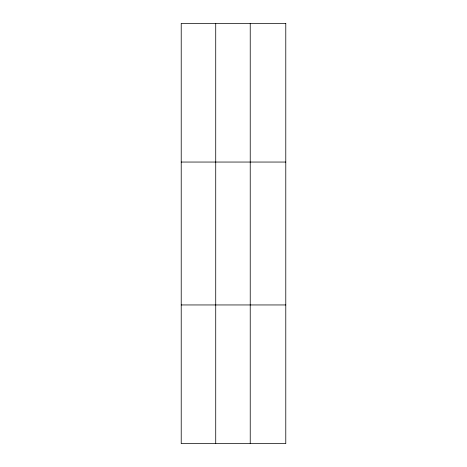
<?xml version="1.0" encoding="UTF-8"?>
<svg xmlns="http://www.w3.org/2000/svg" width="467" height="467" viewBox="0 0 467 467"><rect width="100%" height="100%" fill="white"/><g stroke="black" fill="none" stroke-linecap="round" stroke-linejoin="round"><path stroke-width="0.7" d="M215.725 23.35L215.725 443.65M250.23 23.35L250.23 443.65M181.219 162.049L285.781 162.049M181.219 304.951L285.781 304.951M285.781 23.35L285.781 443.65L181.219 443.65L181.219 23.35L285.781 23.35"/></g></svg>
